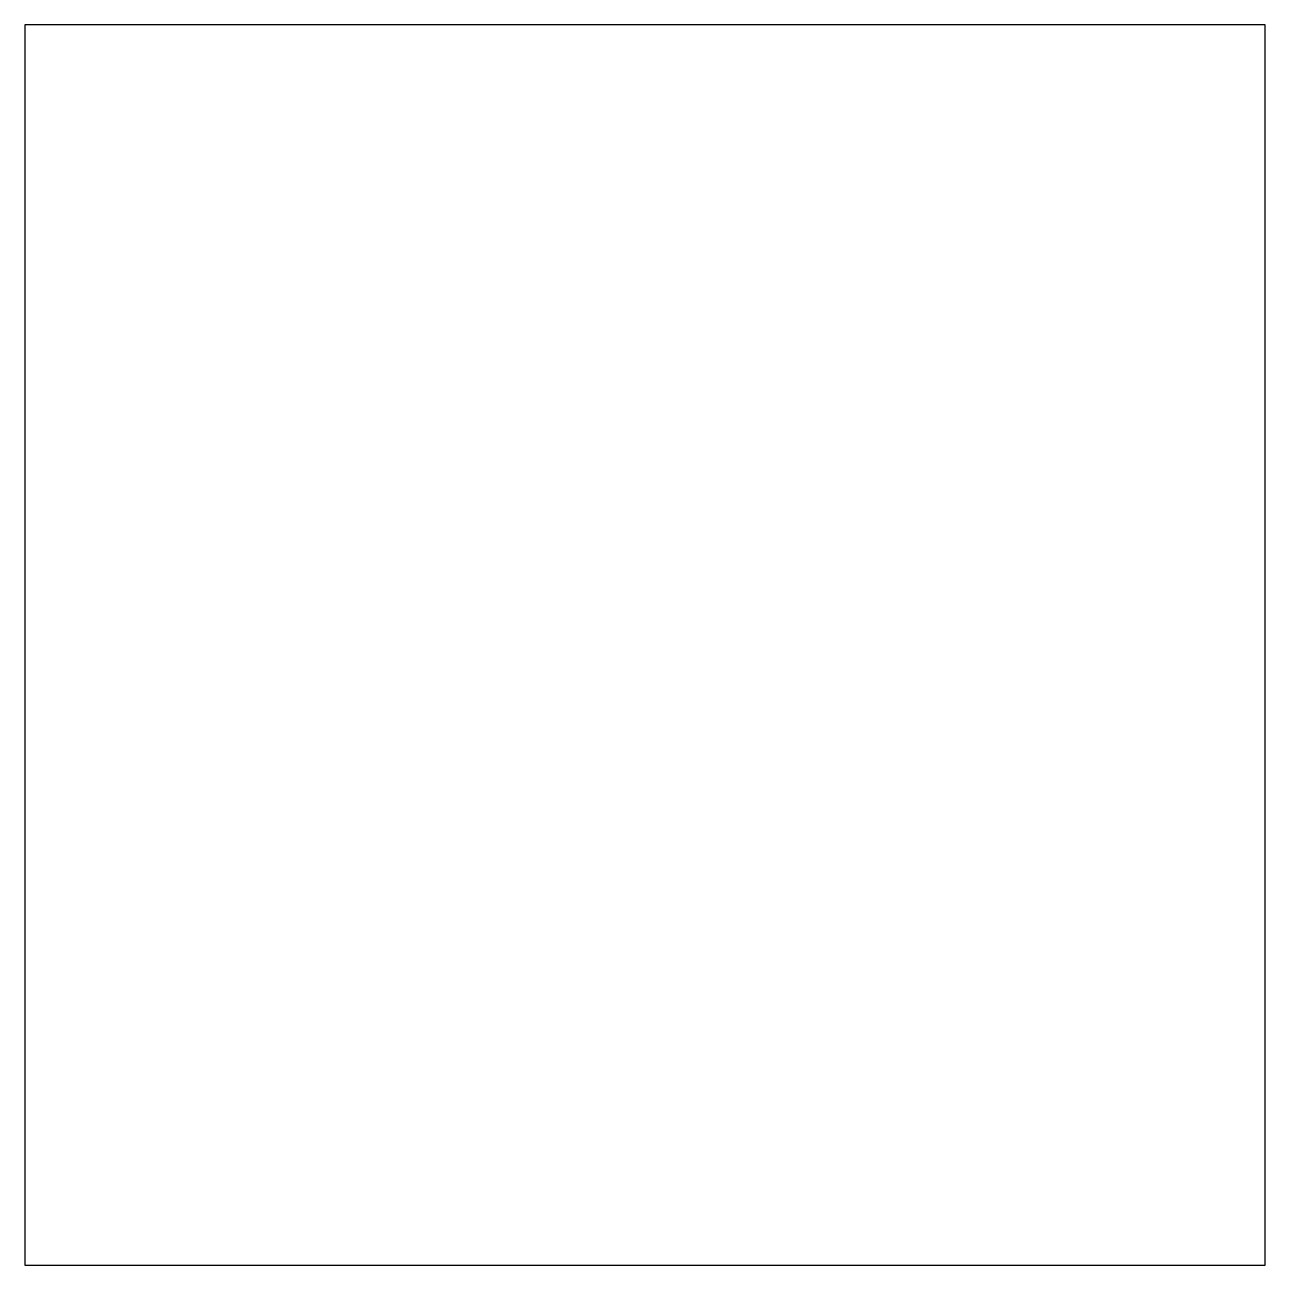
# Paper-space layout 'Layout1' of a CAD drawing. Header units: millimetres. Extents: x 0 to 10, y 0 to 10.
import ezdxf

# ---------------------------------------------------------------- set-up
doc = ezdxf.new("R2010")
doc.units = ezdxf.units.MM

psp = doc.layouts.get("Layout1")

# ---------------------------------------------------------------- linework, layer by layer
at = {"layer": 'LWPOLYLINE'}
psp.add_lwpolyline([(0, 0), (10, 0), (10, 10), (0, 10), (0, 0)], dxfattribs=at)

doc.saveas('drawing.dxf')
